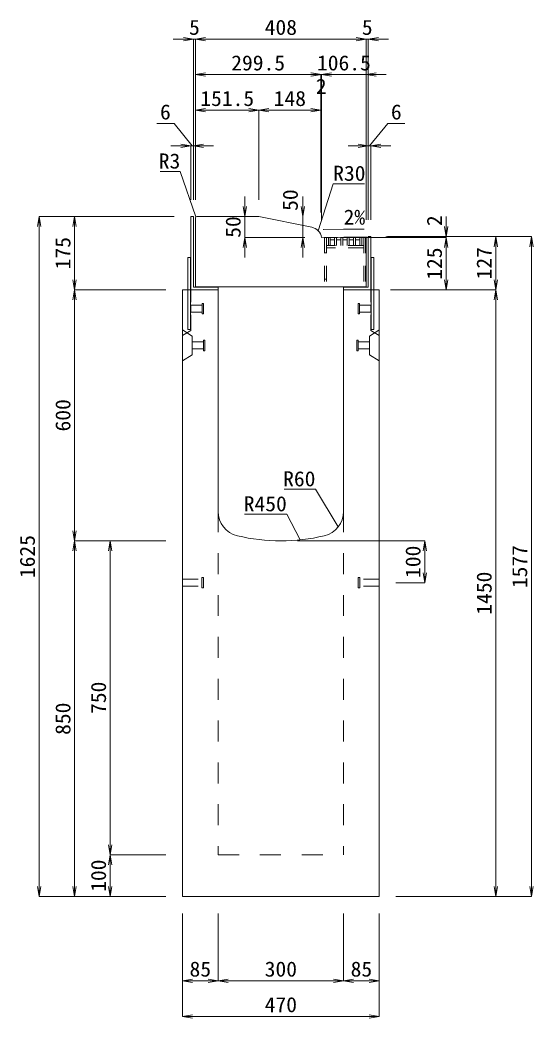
# Model space of a CAD drawing. Units: millimetres at full size. Extents: x -1809 to 57027, y -20349 to 17321.
# Drawn here: x 13776 to 15003, y -15386 to -13001 of the extents above; entities that cross this region are included whole.
import ezdxf
from ezdxf.enums import TextEntityAlignment as Align

# ---------------------------------------------------------------- set-up
doc = ezdxf.new("R2010")
doc.units = ezdxf.units.MM
doc.header["$LTSCALE"] = 50
for name, pattern in [('USER1', [2, 1, -1]), ('USER2', [1.35, 0.75, -0.6]), ('USER3', [1.35, 0.75, -0.6])]:
    doc.linetypes.add(name, pattern=pattern)
for name, color, linetype, lineweight in [('インサート', 3, 'USER2', 9), ('受枠', 3, 'Continuous', 5), ('寸法線', 7, 'Continuous', 13), ('引出線', 4, 'Continuous', 13), ('本体', 2, 'Continuous', 13), ('補助線', 8, 'Continuous', 13), ('ｸﾞﾚｰﾁﾝｸﾞ', 7, 'USER3', 9)]:
    doc.layers.add(name, color=color, linetype=linetype, lineweight=lineweight)
doc.styles.add('ＭＳ 明朝', font='')
doc.styles.get('ＭＳ 明朝').set_extended_font_data('MS Mincho')

# ---------------------------------------------------------------- blocks, each defined once
blk = doc.blocks.new('open_arrow')
at = {"color": 0, "linetype": 'Continuous', "lineweight": -2}
blk.add_lwpolyline([(7.5, 1.25), (0, 0), (7.5, -1.25)], dxfattribs=at)

msp = doc.modelspace()

# ---------------------------------------------------------------- linework, layer by layer
at = {"layer": 'インサート'}
for p, q in [((14185, -13682.55), (14212, -13682.55)), ((14185, -13682.55), (14185, -13699.55)), ((14215, -13678.55), (14212, -13678.55)), ((14212, -13678.55), (14212, -13703.55)), ((14215, -13703.55), (14215, -13678.55)), ((14585, -13678.55), (14588, -13678.55)), ((14585, -13703.55), (14585, -13678.55)), ((14588, -13678.55), (14588, -13703.55)), ((14615, -13682.55), (14588, -13682.55)), ((14615, -13682.55), (14615, -13699.55)), ((14185, -13699.55), (14212, -13699.55)), ((14212, -13703.55), (14215, -13703.55)), ((14588, -13703.55), (14585, -13703.55)), ((14615, -13699.55), (14588, -13699.55)), ((14188.2, -13770.55), (14215.2, -13770.55)), ((14188.2, -13770.55), (14188.2, -13787.55)), ((14218.2, -13766.55), (14215.2, -13766.55)), ((14215.2, -13766.55), (14215.2, -13791.55)), ((14218.2, -13791.55), (14218.2, -13766.55)), ((14581.8, -13766.55), (14584.8, -13766.55)), ((14581.8, -13791.55), (14581.8, -13766.55)), ((14584.8, -13766.55), (14584.8, -13791.55)), ((14611.8, -13770.55), (14584.8, -13770.55)), ((14611.8, -13770.55), (14611.8, -13787.55)), ((14188.2, -13787.55), (14215.2, -13787.55)), ((14215.2, -13791.55), (14218.2, -13791.55)), ((14584.8, -13791.55), (14581.8, -13791.55)), ((14611.8, -13787.55), (14584.8, -13787.55)), ((14165, -14337.55), (14211, -14337.55)), ((14165, -14354.55), (14165, -14337.55)), ((14165, -14354.55), (14211, -14354.55)), ((14211, -14358.55), (14211, -14333.55)), ((14211, -14333.55), (14215, -14333.55)), ((14215, -14358.55), (14215, -14333.55)), ((14585, -14333.55), (14589, -14333.55)), ((14585, -14333.55), (14585, -14358.55)), ((14589, -14333.55), (14589, -14358.55)), ((14635, -14337.55), (14589, -14337.55)), ((14635, -14354.55), (14589, -14354.55)), ((14635, -14337.55), (14635, -14354.55)), ((14215, -14358.55), (14211, -14358.55)), ((14589, -14358.55), (14585, -14358.55))]:
    msp.add_line(p, q, dxfattribs=at)
at = {"layer": '受枠'}
for p, q in [((14185, -13471.05), (14185, -13646.05)), ((14185, -13471.05), (14191, -13471.05)), ((14185, -13471.05), (14191, -13471.05)), ((14191, -13471.05), (14191, -13640.05)), ((14609, -13519.06), (14609, -13640.05)), ((14609, -13519.06), (14615, -13519.06)), ((14615, -13646.05), (14615, -13519.06)), ((14178, -13741.05), (14178, -13569.06)), ((14184, -13569.06), (14178, -13569.06)), ((14184, -13741.05), (14184, -13569.06)), ((14616, -13741.05), (14616, -13569.06)), ((14616, -13569.06), (14622, -13569.06)), ((14622, -13741.05), (14622, -13569.06)), ((14191, -13640.05), (14250, -13640.05)), ((14250, -13646.05), (14250, -13640.05)), ((14550, -13640.05), (14550, -13646.05)), ((14550, -13640.05), (14609, -13640.05)), ((14550, -13646.05), (14550, -13640.05)), ((14250, -13646.05), (14185, -13646.05)), ((14615, -13646.05), (14550, -13646.05)), ((14184, -13741.05), (14178, -13741.05)), ((14616, -13741.05), (14622, -13741.05))]:
    msp.add_line(p, q, dxfattribs=at)
at = {"layer": '寸法線'}
for p, q in [((14244, -13046.93), (14143, -13046.93)), ((14191, -13431.03), (14191, -13046.93)), ((14196, -13431.03), (14196, -13046.93)), ((14604, -13046.93), (14196, -13046.93)), ((14196, -13431.03), (14196, -13046.93)), ((14556, -13046.93), (14657, -13046.93)), ((14604, -13479.23), (14604, -13046.93)), ((14604, -13479.23), (14604, -13046.93)), ((14609, -13479.04), (14609, -13046.93)), ((14495.51, -13131.93), (14196, -13131.93)), ((14196, -13431.03), (14196, -13131.93)), ((14447.51, -13131.93), (14545.44, -13131.93)), ((14449.44, -13131.93), (14652, -13131.93)), ((14495.51, -13461.09), (14495.51, -13131.93)), ((14495.51, -13461.09), (14495.51, -13131.93)), ((14497.44, -13481.08), (14497.44, -13131.93)), ((14497.44, -13481.08), (14497.44, -13131.93)), ((14604, -13479.23), (14604, -13131.93)), ((14196, -13216.93), (14347.5, -13216.93)), ((14196, -13431.03), (14196, -13216.93)), ((14347.5, -13431.03), (14347.5, -13216.93)), ((14347.5, -13216.93), (14495.51, -13216.93)), ((14347.5, -13431.03), (14347.5, -13216.93)), ((14495.51, -13461.09), (14495.51, -13216.93)), ((14144.67, -13249.13), (14103.44, -13249.13)), ((14188, -13301.93), (14144.67, -13249.13)), ((14612, -13301.93), (14655.33, -13249.13)), ((14655.33, -13249.13), (14696.56, -13249.13)), ((14239, -13301.93), (14137, -13301.93)), ((14185, -13431.03), (14185, -13301.93)), ((14191, -13431.03), (14191, -13301.93)), ((14561, -13301.93), (14663, -13301.93)), ((14609, -13479.04), (14609, -13301.93)), ((14615, -13479.04), (14615, -13301.93)), ((14313.83, -13569.11), (14313.83, -13423.05)), ((14452.5, -13423.05), (14452.5, -13569.05)), ((13822.06, -15096.05), (13822.06, -13471.05)), ((14144.98, -13471.05), (13822.06, -13471.05)), ((13907.06, -13471.05), (13907.06, -13646.05)), ((14144.98, -13471.05), (13907.06, -13471.05)), ((14313.83, -13471.05), (14307.48, -13471.05)), ((14794.94, -13569.1), (14794.94, -13471.25)), ((14457.42, -13521.11), (14313.83, -13521.11)), ((14342.59, -13521.05), (14452.5, -13521.05)), ((14544.46, -13521.1), (14794.94, -13521.1)), ((14544.46, -13521.1), (14794.94, -13521.1)), ((14651.02, -13519.25), (14794.94, -13519.25)), ((14655.02, -13519.06), (14913.78, -13519.06)), ((14655.02, -13519.06), (14998.78, -13519.06)), ((14794.94, -13646.05), (14794.94, -13521.1)), ((14913.78, -13519.06), (14913.78, -13646.05)), ((14998.78, -13519.06), (14998.78, -15096.05)), ((14124.98, -13646.05), (13907.06, -13646.05)), ((13907.06, -13646.05), (13907.06, -14246.05)), ((14124.98, -13646.05), (13907.06, -13646.05)), ((14662.02, -13646.05), (14794.94, -13646.05)), ((14675.02, -13646.05), (14913.78, -13646.05)), ((14675.02, -13646.05), (14913.78, -13646.05)), ((14913.78, -13646.05), (14913.78, -15096.05)), ((14124.98, -14246.05), (13907.06, -14246.05)), ((13907.06, -15096.05), (13907.06, -14246.05)), ((14124.98, -14246.05), (13907.06, -14246.05)), ((13992.06, -14246.05), (13992.06, -14996.05)), ((14124.98, -14246.05), (13992.06, -14246.05)), ((14440.02, -14246.05), (14743.78, -14246.05)), ((14743.78, -14246.05), (14743.78, -14346.05)), ((14675.02, -14346.05), (14743.78, -14346.05)), ((14124.98, -14996.05), (13992.06, -14996.05)), ((13992.06, -14996.05), (13992.06, -15096.05)), ((14124.98, -14996.05), (13992.06, -14996.05)), ((14124.98, -15096.05), (13822.06, -15096.05)), ((14124.98, -15096.05), (13907.06, -15096.05)), ((14124.98, -15096.05), (13992.06, -15096.05)), ((14675.02, -15096.05), (14913.78, -15096.05)), ((14675.02, -15096.05), (14998.78, -15096.05)), ((14165, -15136.07), (14165, -15297.21)), ((14165, -15136.07), (14165, -15382.21)), ((14250, -15136.07), (14250, -15297.21)), ((14250, -15136.07), (14250, -15297.21)), ((14550, -15136.07), (14550, -15297.21)), ((14550, -15136.07), (14550, -15297.21)), ((14635, -15136.07), (14635, -15297.21)), ((14635, -15136.07), (14635, -15382.21)), ((14165, -15297.21), (14250, -15297.21)), ((14250, -15297.21), (14550, -15297.21)), ((14550, -15297.21), (14635, -15297.21)), ((14165, -15382.21), (14635, -15382.21))]:
    msp.add_line(p, q, dxfattribs=at)
at = {"layer": '引出線'}
for points in [[(14196.88, -13471.93), (14159.65, -13363.53), (14111.92, -13363.53)], [(14489.42, -13505.21), (14525.11, -13392.88), (14599.79, -13392.88)], [(14501.31, -13501.75), (14550.05, -13501.21), (14598.81, -13501.21)], [(14537.07, -14212.74), (14482.66, -14122.84), (14407.98, -14122.84)], [(14446.44, -14243.65), (14414.22, -14182.51), (14313.21, -14182.51)]]:
    msp.add_lwpolyline(points, dxfattribs=at)
at = {"layer": '本体', "lineweight": 20}
for p, q in [((14196, -13474.05), (14196, -13639.05)), ((14347.5, -13471.05), (14198.95, -13471.05)), ((14473.81, -13496.66), (14347.5, -13471.05)), ((14497.44, -13521.1), (14604, -13519.25)), ((14604, -13639.05), (14604, -13519.25)), ((14604, -13639.05), (14196, -13639.05))]:
    msp.add_line(p, q, dxfattribs=at)
at = {"layer": '本体'}
for p, q in [((14165, -13646.05), (14165, -15096.05)), ((14165, -13646.05), (14250, -13646.05)), ((14250, -13646.05), (14250, -14175.53)), ((14550, -13646.05), (14550, -14175.53)), ((14550, -13646.05), (14635, -13646.05)), ((14635, -13646.05), (14635, -15096.05)), ((14165, -15096.05), (14635, -15096.05))]:
    msp.add_line(p, q, dxfattribs=at)
at = {"layer": '本体', "linetype": 'USER2', "lineweight": 9}
for p, q in [((14185, -13743.05), (14185, -13646.05)), ((14615, -13743.05), (14615, -13646.05)), ((14165, -13755.55), (14185, -13743.05)), ((14635, -13755.55), (14615, -13743.05))]:
    msp.add_line(p, q, dxfattribs=at)
at = {"layer": '本体', "lineweight": 9}
for p, q in [((14165, -13742.05), (14188.2, -13756.55)), ((14188.2, -13756.55), (14188.2, -13801.55)), ((14634.58, -13742.31), (14611.8, -13756.55)), ((14611.8, -13756.55), (14611.8, -13801.55)), ((14188.2, -13801.55), (14165, -13816.05)), ((14611.8, -13801.55), (14635, -13816.05))]:
    msp.add_line(p, q, dxfattribs=at)
at = {"layer": '本体', "linetype": 'USER1', "lineweight": 15}
for p, q in [((14250, -14175.53), (14250, -14996.05)), ((14550, -14175.53), (14550, -14996.05)), ((14250, -14996.05), (14550, -14996.05))]:
    msp.add_line(p, q, dxfattribs=at)
at = {"layer": '本体', "lineweight": 20}
for centre, radius, start, end in [((14199, -13474.05), 3, 90, 180), ((14467.85, -13526.06), 30, 9.51572, 78.54145)]:
    msp.add_arc(centre, radius, start, end, dxfattribs=at)
at = {"layer": '本体'}
for centre, radius, start, end in [((14310, -14175.53), 60, 180, 256.65764), ((14490, -14175.53), 60, 283.34236, 0), ((14400, -13796.05), 450, 256.65764, 283.34236)]:
    msp.add_arc(centre, radius, start, end, dxfattribs=at)
at = {"layer": '補助線'}
msp.add_line((14473.82, -13496.71), (14475.55, -13497.06), dxfattribs=at)
at = {"layer": 'ｸﾞﾚｰﾁﾝｸﾞ', "linetype": 'USER2', "lineweight": 5}
for p, q in [((14602.5, -13521.05), (14504.5, -13521.05)), ((14504.5, -13521.05), (14504.5, -13639.05)), ((14509, -13521.05), (14509, -13639.05)), ((14513.5, -13540.05), (14513.5, -13521.05)), ((14518, -13540.05), (14518, -13521.05)), ((14528.6, -13540.05), (14528.6, -13521.05)), ((14533.1, -13540.05), (14533.1, -13521.05)), ((14543.7, -13540.05), (14543.7, -13521.05)), ((14548.2, -13540.05), (14548.2, -13521.05)), ((14558.8, -13540.05), (14558.8, -13521.05)), ((14563.3, -13540.05), (14563.3, -13521.05)), ((14573.9, -13540.05), (14573.9, -13521.05)), ((14578.4, -13540.05), (14578.4, -13521.05)), ((14589, -13540.05), (14589, -13521.05)), ((14593.5, -13540.05), (14593.5, -13521.05)), ((14598, -13521.05), (14598, -13639.05)), ((14602.5, -13521.05), (14602.5, -13639.05)), ((14598, -13540.05), (14509, -13540.05)), ((14598, -13546.05), (14509, -13546.05)), ((14518, -13527.05), (14528.6, -13527.05)), ((14533.1, -13527.05), (14543.7, -13527.05)), ((14548.2, -13527.05), (14558.8, -13527.05)), ((14563.3, -13527.05), (14573.9, -13527.05)), ((14578.4, -13527.05), (14589, -13527.05)), ((14509, -13557.55), (14504.5, -13557.55)), ((14509, -13620.55), (14504.5, -13620.55))]:
    msp.add_line(p, q, dxfattribs=at)

# ---------------------------------------------------------------- block references
at = {"layer": '寸法線', "xscale": 3.2, "yscale": 3.2}
for p, rotation in [((14191, -13046.93), 180), ((14604, -13046.93), 180), ((14604, -13046.93), 180), ((14495.51, -13131.93), 180), ((14495.51, -13131.93), 180), ((14497.44, -13131.93), 180), ((14347.5, -13216.93), 180), ((14495.51, -13216.93), 180), ((14185, -13301.93), 180), ((14609, -13301.93), 180), ((14313.83, -13471.05), 90), ((14452.5, -13471.05), 90), ((13822.06, -13471.05), 270), ((13907.06, -13471.05), 270), ((14794.94, -13519.25), 90), ((14313.83, -13521.11), 270), ((14452.5, -13521.05), 270), ((14794.94, -13521.1), 270), ((14794.94, -13521.1), 270), ((14913.78, -13519.06), 270), ((14998.78, -13519.06), 270), ((13907.06, -13646.05), 90), ((14794.94, -13646.05), 90), ((14913.78, -13646.05), 90), ((13907.06, -13646.05), 270), ((14913.78, -13646.05), 270), ((13907.06, -14246.05), 90), ((13907.06, -14246.05), 270), ((13992.06, -14246.05), 270), ((14743.78, -14246.05), 270), ((14743.78, -14346.05), 90), ((13992.06, -14996.05), 90), ((13992.06, -14996.05), 270), ((13822.06, -15096.05), 90), ((13907.06, -15096.05), 90), ((13992.06, -15096.05), 90), ((14913.78, -15096.05), 90), ((14998.78, -15096.05), 90), ((14250, -15297.21), 180), ((14550, -15297.21), 180), ((14635, -15297.21), 180), ((14635, -15382.21), 180)]:
    msp.add_blockref('open_arrow', p, dxfattribs=dict(at, rotation=rotation))
for p in [(14196, -13046.93), (14196, -13046.93), (14609, -13046.93), (14196, -13131.93), (14497.44, -13131.93), (14604, -13131.93), (14196, -13216.93), (14347.5, -13216.93), (14191, -13301.93), (14615, -13301.93), (14165, -15297.21), (14250, -15297.21), (14550, -15297.21), (14165, -15382.21)]:
    msp.add_blockref('open_arrow', p, dxfattribs=at)
at = {"layer": '引出線', "xscale": 0.0533, "yscale": 0.0533}
for p, rotation in [((14196.88, -13471.93), 109), ((14489.42, -13505.21), 72.4), ((14501.31, -13501.75), 0.6), ((14537.07, -14212.74), 121.2), ((14446.44, -14243.65), 117.8)]:
    msp.add_blockref('open_arrow', p, dxfattribs=dict(at, rotation=rotation))

# ---------------------------------------------------------------- texts
at = {"layer": '寸法線', "style": 'ＭＳ 明朝', "width": 1.05}
for s, p in [('5', (14193.5, -13018.91)), ('408', (14400, -13018.91)), ('5', (14606.5, -13018.91)), ('299.5', (14345.75, -13103.91)), ('106.5', (14550.72, -13103.91)), ('2', (14496.47, -13159.95)), ('151.5', (14271.75, -13188.91)), ('148', (14421.5, -13188.91)), ('6', (14124.05, -13221.11)), ('6', (14675.95, -13221.11)), ('85', (14207.5, -15269.19)), ('300', (14400, -15269.19)), ('85', (14592.5, -15269.19)), ('470', (14400, -15354.19))]:
    msp.add_text(s, height=36.03, dxfattribs=at).set_placement(p, align=Align.MIDDLE_CENTER)
for s, p in [('50', (14422.5, -13431.79)), ('50', (14285.81, -13496.08)), ('2', (14766.92, -13480.99)), ('175', (13879.04, -13558.55)), ('125', (14766.92, -13583.58)), ('127', (14885.76, -13582.56)), ('600', (13879.04, -13946.05)), ('1625', (13794.04, -14283.55)), ('100', (14715.76, -14296.05)), ('1577', (14970.76, -14307.56)), ('1450', (14885.76, -14371.05)), ('750', (13964.04, -14621.05)), ('850', (13879.04, -14671.05)), ('100', (13964.04, -15046.05))]:
    msp.add_text(s, height=36.03, rotation=90, dxfattribs=at).set_placement(p, align=Align.MIDDLE_CENTER)
at = {"layer": '引出線', "style": 'ＭＳ 明朝', "width": 1.05}
for s, p in [('R3', (14159.65, -13320.33)), ('R60', (14482.66, -14079.64)), ('R450', (14414.22, -14139.31))]:
    msp.add_text(s, height=36.03, dxfattribs=at).set_placement(p, align=Align.TOP_RIGHT)
for s, p in [('R30', (14525.11, -13349.68)), ('2%', (14550.05, -13454.3))]:
    msp.add_text(s, height=36.03, dxfattribs=at).set_placement(p, align=Align.TOP_LEFT)

doc.saveas('drawing.dxf')
